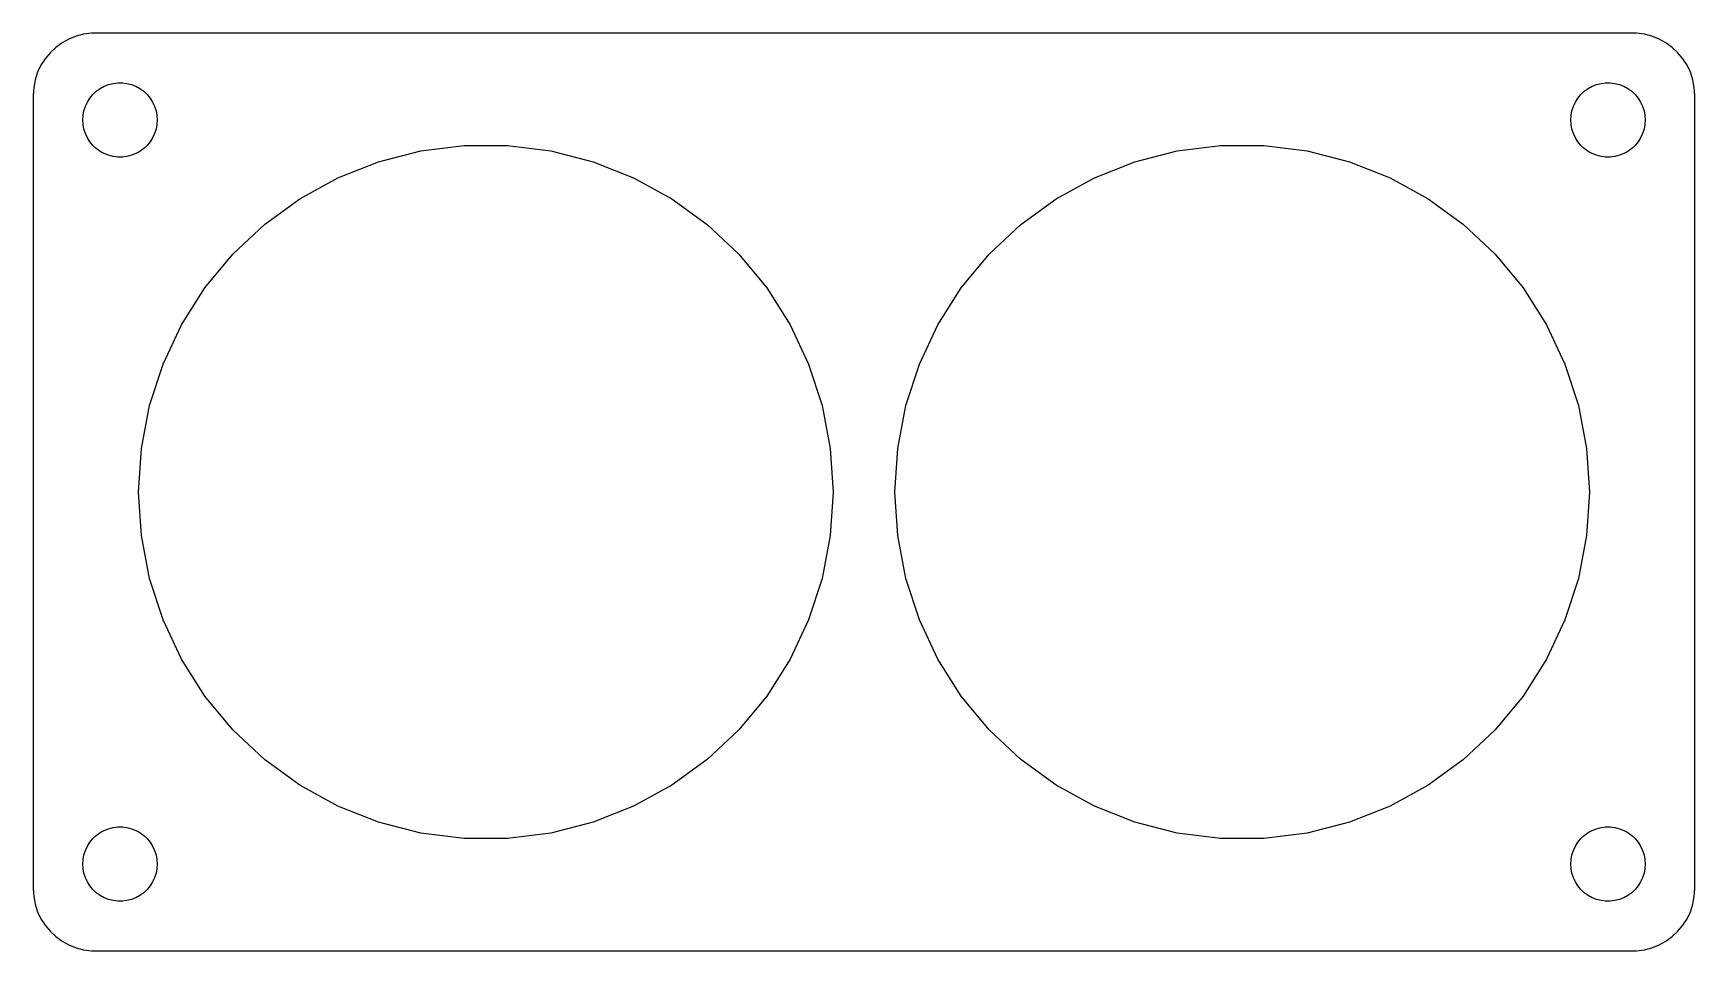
# Model space of a CAD drawing. Header units: metres. Extents: x -67 to 67, y -37 to 37.
import ezdxf

# ---------------------------------------------------------------- set-up
doc = ezdxf.new("R2010")
doc.units = ezdxf.units.M

msp = doc.modelspace()

# ---------------------------------------------------------------- linework, layer by layer
for p, q in [((-64.6791, 36.2216), (-65.1871, 35.8526)), ((-64.1289, 36.5241), (-64.6791, 36.2216)), ((-63.5451, 36.7553), (-64.1289, 36.5241)), ((-62.9369, 36.9114), (-63.5451, 36.7553)), ((-62.3139, 36.9901), (-62.9369, 36.9114)), ((62.3139, 36.9901), (-62.3139, 36.9901)), ((62.9369, 36.9114), (62.3139, 36.9901)), ((63.5451, 36.7553), (62.9369, 36.9114)), ((64.1289, 36.5241), (63.5451, 36.7553)), ((64.6791, 36.2216), (64.1289, 36.5241)), ((65.1871, 35.8526), (64.6791, 36.2216)), ((-66.0451, 34.9389), (-66.3815, 34.4088)), ((-65.6448, 35.4227), (-66.0451, 34.9389)), ((-65.1871, 35.8526), (-65.6448, 35.4227)), ((65.6448, 35.4227), (65.1871, 35.8526)), ((66.0451, 34.9389), (65.6448, 35.4227)), ((66.3815, 34.4088), (66.0451, 34.9389)), ((-66.6489, 33.8406), (-66.8429, 33.2434)), ((-66.3815, 34.4088), (-66.6489, 33.8406)), ((66.6489, 33.8406), (66.3815, 34.4088)), ((66.8429, 33.2434), (66.6489, 33.8406)), ((-66.9606, 32.6267), (-67, 32)), ((-66.8429, 33.2434), (-66.9606, 32.6267)), ((-62.1869, 32.0536), (-61.9123, 32.3115)), ((-61.9123, 32.3115), (-61.6075, 32.533)), ((-61.6075, 32.533), (-61.2773, 32.7145)), ((-61.2773, 32.7145), (-60.927, 32.8532)), ((-60.927, 32.8532), (-60.5621, 32.9469)), ((-60.5621, 32.9469), (-60.1884, 32.9941)), ((-60.1884, 32.9941), (-59.8116, 32.9941)), ((-59.8116, 32.9941), (-59.4379, 32.9469)), ((-59.4379, 32.9469), (-59.0729, 32.8532)), ((-59.0729, 32.8532), (-58.7227, 32.7145)), ((-58.7227, 32.7145), (-58.3925, 32.533)), ((-58.3925, 32.533), (-58.0877, 32.3115)), ((-58.0877, 32.3115), (-57.8131, 32.0536)), ((57.8131, 32.0536), (58.0877, 32.3115)), ((58.0877, 32.3115), (58.3925, 32.533)), ((58.3925, 32.533), (58.7227, 32.7145)), ((58.7227, 32.7145), (59.0729, 32.8532)), ((59.0729, 32.8532), (59.4379, 32.9469)), ((59.4379, 32.9469), (59.8116, 32.9941)), ((59.8116, 32.9941), (60.1884, 32.9941)), ((60.1884, 32.9941), (60.5621, 32.9469)), ((60.5621, 32.9469), (60.927, 32.8532)), ((60.927, 32.8532), (61.2773, 32.7145)), ((61.2773, 32.7145), (61.6075, 32.533)), ((61.6075, 32.533), (61.9123, 32.3115)), ((61.9123, 32.3115), (62.1869, 32.0536)), ((66.9606, 32.6267), (66.8429, 33.2434)), ((67, 32), (66.9606, 32.6267)), ((-67, 32), (-67, -32)), ((-62.9057, 30.7461), (-62.7893, 31.1044)), ((-62.7893, 31.1044), (-62.6289, 31.4453)), ((-62.6289, 31.4453), (-62.427, 31.7634)), ((-62.427, 31.7634), (-62.1869, 32.0536)), ((-57.8131, 32.0536), (-57.5729, 31.7634)), ((-57.5729, 31.7634), (-57.3711, 31.4453)), ((-57.3711, 31.4453), (-57.2107, 31.1044)), ((-57.2107, 31.1044), (-57.0942, 30.7461)), ((57.0942, 30.7461), (57.2107, 31.1044)), ((57.2107, 31.1044), (57.3711, 31.4453)), ((57.3711, 31.4453), (57.5729, 31.7634)), ((57.5729, 31.7634), (57.8131, 32.0536)), ((62.1869, 32.0536), (62.427, 31.7634)), ((62.427, 31.7634), (62.6289, 31.4453)), ((62.6289, 31.4453), (62.7893, 31.1044)), ((62.7893, 31.1044), (62.9057, 30.7461)), ((67, -32), (67, 32)), ((-63, 30), (-62.9763, 30.376)), ((-62.9763, 29.624), (-63, 30)), ((-62.9763, 30.376), (-62.9057, 30.7461)), ((-62.9057, 29.2539), (-62.9763, 29.624)), ((-57.0942, 30.7461), (-57.0237, 30.376)), ((-57.0237, 29.624), (-57.0942, 29.2539)), ((-57.0237, 30.376), (-57, 30)), ((-57, 30), (-57.0237, 29.624)), ((57, 30), (57.0237, 30.376)), ((57.0237, 29.624), (57, 30)), ((57.0237, 30.376), (57.0942, 30.7461)), ((57.0942, 29.2539), (57.0237, 29.624)), ((62.9057, 30.7461), (62.9763, 30.376)), ((62.9763, 29.624), (62.9057, 29.2539)), ((62.9763, 30.376), (63, 30)), ((63, 30), (62.9763, 29.624)), ((-62.7893, 28.8956), (-62.9057, 29.2539)), ((-62.6289, 28.5547), (-62.7893, 28.8956)), ((-62.427, 28.2366), (-62.6289, 28.5547)), ((-62.1869, 27.9464), (-62.427, 28.2366)), ((-57.5729, 28.2366), (-57.8131, 27.9464)), ((-57.3711, 28.5547), (-57.5729, 28.2366)), ((-57.2107, 28.8956), (-57.3711, 28.5547)), ((-57.0942, 29.2539), (-57.2107, 28.8956)), ((57.2107, 28.8956), (57.0942, 29.2539)), ((57.3711, 28.5547), (57.2107, 28.8956)), ((57.5729, 28.2366), (57.3711, 28.5547)), ((57.8131, 27.9464), (57.5729, 28.2366)), ((62.427, 28.2366), (62.1869, 27.9464)), ((62.6289, 28.5547), (62.427, 28.2366)), ((62.7893, 28.8956), (62.6289, 28.5547)), ((62.9057, 29.2539), (62.7893, 28.8956)), ((-61.9123, 27.6884), (-62.1869, 27.9464)), ((-61.6075, 27.467), (-61.9123, 27.6884)), ((-61.2773, 27.2855), (-61.6075, 27.467)), ((-60.927, 27.1468), (-61.2773, 27.2855)), ((-60.5621, 27.0531), (-60.927, 27.1468)), ((-60.1884, 27.0059), (-60.5621, 27.0531)), ((-59.8116, 27.0059), (-60.1884, 27.0059)), ((-59.4379, 27.0531), (-59.8116, 27.0059)), ((-59.0729, 27.1468), (-59.4379, 27.0531)), ((-58.7227, 27.2855), (-59.0729, 27.1468)), ((-58.3925, 27.467), (-58.7227, 27.2855)), ((-58.0877, 27.6884), (-58.3925, 27.467)), ((-57.8131, 27.9464), (-58.0877, 27.6884)), ((-39.1525, 26.6296), (-35.7467, 27.504)), ((-35.7467, 27.504), (-32.2581, 27.9447)), ((-32.2581, 27.9447), (-28.7419, 27.9447)), ((-28.7419, 27.9447), (-25.2533, 27.504)), ((-25.2533, 27.504), (-21.8475, 26.6296)), ((21.8475, 26.6296), (25.2533, 27.504)), ((25.2533, 27.504), (28.7419, 27.9447)), ((28.7419, 27.9447), (32.2581, 27.9447)), ((32.2581, 27.9447), (35.7467, 27.504)), ((35.7467, 27.504), (39.1525, 26.6296)), ((58.0877, 27.6884), (57.8131, 27.9464)), ((58.3925, 27.467), (58.0877, 27.6884)), ((58.7227, 27.2855), (58.3925, 27.467)), ((59.0729, 27.1468), (58.7227, 27.2855)), ((59.4379, 27.0531), (59.0729, 27.1468)), ((59.8116, 27.0059), (59.4379, 27.0531)), ((60.1884, 27.0059), (59.8116, 27.0059)), ((60.5621, 27.0531), (60.1884, 27.0059)), ((60.927, 27.1468), (60.5621, 27.0531)), ((61.2773, 27.2855), (60.927, 27.1468)), ((61.6075, 27.467), (61.2773, 27.2855)), ((61.9123, 27.6884), (61.6075, 27.467)), ((62.1869, 27.9464), (61.9123, 27.6884)), ((-42.4218, 25.3351), (-39.1525, 26.6296)), ((-21.8475, 26.6296), (-18.5782, 25.3351)), ((18.5782, 25.3351), (21.8475, 26.6296)), ((39.1525, 26.6296), (42.4218, 25.3351)), ((-45.5031, 23.6412), (-42.4218, 25.3351)), ((-18.5782, 25.3351), (-15.4968, 23.6412)), ((15.4968, 23.6412), (18.5782, 25.3351)), ((42.4218, 25.3351), (45.5031, 23.6412)), ((-48.3479, 21.5744), (-45.5031, 23.6412)), ((-15.4968, 23.6412), (-12.6521, 21.5744)), ((12.6521, 21.5744), (15.4968, 23.6412)), ((45.5031, 23.6412), (48.3479, 21.5744)), ((-50.9111, 19.1673), (-48.3479, 21.5744)), ((-12.6521, 21.5744), (-10.0889, 19.1673)), ((10.0889, 19.1673), (12.6521, 21.5744)), ((48.3479, 21.5744), (50.9111, 19.1673)), ((-53.1525, 16.458), (-50.9111, 19.1673)), ((-10.0889, 19.1673), (-7.84752, 16.458)), ((7.84752, 16.458), (10.0889, 19.1673)), ((50.9111, 19.1673), (53.1525, 16.458)), ((-55.0366, 13.4891), (-53.1525, 16.458)), ((-7.84752, 16.458), (-5.96341, 13.4891)), ((5.96341, 13.4891), (7.84752, 16.458)), ((53.1525, 16.458), (55.0366, 13.4891)), ((-56.5337, 10.3075), (-55.0366, 13.4891)), ((-5.96341, 13.4891), (-4.46625, 10.3075)), ((4.46625, 10.3075), (5.96341, 13.4891)), ((55.0366, 13.4891), (56.5337, 10.3075)), ((-57.6203, 6.9633), (-56.5337, 10.3075)), ((-4.46625, 10.3075), (-3.37967, 6.9633)), ((3.37967, 6.9633), (4.46625, 10.3075)), ((56.5337, 10.3075), (57.6203, 6.9633)), ((-58.2792, 3.50932), (-57.6203, 6.9633)), ((-3.37967, 6.9633), (-2.72078, 3.50932)), ((2.72078, 3.50932), (3.37967, 6.9633)), ((57.6203, 6.9633), (58.2792, 3.50932)), ((-58.5, 0), (-58.2792, 3.50932)), ((-2.72078, 3.50932), (-2.5, 0)), ((2.5, 0), (2.72078, 3.50932)), ((58.2792, 3.50932), (58.5, 0)), ((-58.2792, -3.50932), (-58.5, 0)), ((-2.5, 0), (-2.72078, -3.50932)), ((2.72078, -3.50932), (2.5, 0)), ((58.5, 0), (58.2792, -3.50932)), ((-57.6203, -6.9633), (-58.2792, -3.50932)), ((-2.72078, -3.50932), (-3.37967, -6.9633)), ((3.37967, -6.9633), (2.72078, -3.50932)), ((58.2792, -3.50932), (57.6203, -6.9633)), ((-56.5337, -10.3075), (-57.6203, -6.9633)), ((-3.37967, -6.9633), (-4.46625, -10.3075)), ((4.46625, -10.3075), (3.37967, -6.9633)), ((57.6203, -6.9633), (56.5337, -10.3075)), ((-55.0366, -13.4891), (-56.5337, -10.3075)), ((-4.46625, -10.3075), (-5.96341, -13.4891)), ((5.96341, -13.4891), (4.46625, -10.3075)), ((56.5337, -10.3075), (55.0366, -13.4891)), ((-53.1525, -16.458), (-55.0366, -13.4891)), ((-5.96341, -13.4891), (-7.84752, -16.458)), ((7.84752, -16.458), (5.96341, -13.4891)), ((55.0366, -13.4891), (53.1525, -16.458)), ((-50.9111, -19.1673), (-53.1525, -16.458)), ((-7.84752, -16.458), (-10.0889, -19.1673)), ((10.0889, -19.1673), (7.84752, -16.458)), ((53.1525, -16.458), (50.9111, -19.1673)), ((-48.3479, -21.5744), (-50.9111, -19.1673)), ((-10.0889, -19.1673), (-12.6521, -21.5744)), ((12.6521, -21.5744), (10.0889, -19.1673)), ((50.9111, -19.1673), (48.3479, -21.5744)), ((-45.5031, -23.6412), (-48.3479, -21.5744)), ((-12.6521, -21.5744), (-15.4968, -23.6412)), ((15.4968, -23.6412), (12.6521, -21.5744)), ((48.3479, -21.5744), (45.5031, -23.6412)), ((-42.4218, -25.3351), (-45.5031, -23.6412)), ((-15.4968, -23.6412), (-18.5782, -25.3351)), ((18.5782, -25.3351), (15.4968, -23.6412)), ((45.5031, -23.6412), (42.4218, -25.3351)), ((-39.1525, -26.6296), (-42.4218, -25.3351)), ((-18.5782, -25.3351), (-21.8475, -26.6296)), ((21.8475, -26.6296), (18.5782, -25.3351)), ((42.4218, -25.3351), (39.1525, -26.6296)), ((-35.7467, -27.504), (-39.1525, -26.6296)), ((-21.8475, -26.6296), (-25.2533, -27.504)), ((25.2533, -27.504), (21.8475, -26.6296)), ((39.1525, -26.6296), (35.7467, -27.504)), ((-62.427, -28.2366), (-62.1869, -27.9464)), ((-62.1869, -27.9464), (-61.9123, -27.6884)), ((-61.9123, -27.6884), (-61.6075, -27.467)), ((-61.6075, -27.467), (-61.2773, -27.2855)), ((-61.2773, -27.2855), (-60.927, -27.1468)), ((-60.927, -27.1468), (-60.5621, -27.0531)), ((-60.5621, -27.0531), (-60.1884, -27.0059)), ((-60.1884, -27.0059), (-59.8116, -27.0059)), ((-59.8116, -27.0059), (-59.4379, -27.0531)), ((-59.4379, -27.0531), (-59.0729, -27.1468)), ((-59.0729, -27.1468), (-58.7227, -27.2855)), ((-58.7227, -27.2855), (-58.3925, -27.467)), ((-58.3925, -27.467), (-58.0877, -27.6884)), ((-58.0877, -27.6884), (-57.8131, -27.9464)), ((-57.8131, -27.9464), (-57.5729, -28.2366)), ((-32.2581, -27.9447), (-35.7467, -27.504)), ((-28.7419, -27.9447), (-32.2581, -27.9447)), ((-25.2533, -27.504), (-28.7419, -27.9447)), ((28.7419, -27.9447), (25.2533, -27.504)), ((32.2581, -27.9447), (28.7419, -27.9447)), ((35.7467, -27.504), (32.2581, -27.9447)), ((57.5729, -28.2366), (57.8131, -27.9464)), ((57.8131, -27.9464), (58.0877, -27.6884)), ((58.0877, -27.6884), (58.3925, -27.467)), ((58.3925, -27.467), (58.7227, -27.2855)), ((58.7227, -27.2855), (59.0729, -27.1468)), ((59.0729, -27.1468), (59.4379, -27.0531)), ((59.4379, -27.0531), (59.8116, -27.0059)), ((59.8116, -27.0059), (60.1884, -27.0059)), ((60.1884, -27.0059), (60.5621, -27.0531)), ((60.5621, -27.0531), (60.927, -27.1468)), ((60.927, -27.1468), (61.2773, -27.2855)), ((61.2773, -27.2855), (61.6075, -27.467)), ((61.6075, -27.467), (61.9123, -27.6884)), ((61.9123, -27.6884), (62.1869, -27.9464)), ((62.1869, -27.9464), (62.427, -28.2366)), ((-62.9763, -29.624), (-62.9057, -29.2539)), ((-62.9057, -29.2539), (-62.7893, -28.8956)), ((-62.7893, -28.8956), (-62.6289, -28.5547)), ((-62.6289, -28.5547), (-62.427, -28.2366)), ((-57.5729, -28.2366), (-57.3711, -28.5547)), ((-57.3711, -28.5547), (-57.2107, -28.8956)), ((-57.2107, -28.8956), (-57.0942, -29.2539)), ((-57.0942, -29.2539), (-57.0237, -29.624)), ((57.0237, -29.624), (57.0942, -29.2539)), ((57.0942, -29.2539), (57.2107, -28.8956)), ((57.2107, -28.8956), (57.3711, -28.5547)), ((57.3711, -28.5547), (57.5729, -28.2366)), ((62.427, -28.2366), (62.6289, -28.5547)), ((62.6289, -28.5547), (62.7893, -28.8956)), ((62.7893, -28.8956), (62.9057, -29.2539)), ((62.9057, -29.2539), (62.9763, -29.624)), ((-63, -30), (-62.9763, -29.624)), ((-62.9763, -30.376), (-63, -30)), ((-62.9057, -30.7461), (-62.9763, -30.376)), ((-62.7893, -31.1044), (-62.9057, -30.7461)), ((-57.0942, -30.7461), (-57.2107, -31.1044)), ((-57.0237, -30.376), (-57.0942, -30.7461)), ((-57.0237, -29.624), (-57, -30)), ((-57, -30), (-57.0237, -30.376)), ((57, -30), (57.0237, -29.624)), ((57.0237, -30.376), (57, -30)), ((57.0942, -30.7461), (57.0237, -30.376)), ((57.2107, -31.1044), (57.0942, -30.7461)), ((62.9057, -30.7461), (62.7893, -31.1044)), ((62.9763, -30.376), (62.9057, -30.7461)), ((62.9763, -29.624), (63, -30)), ((63, -30), (62.9763, -30.376)), ((-67, -32), (-66.9606, -32.6267)), ((-62.6289, -31.4453), (-62.7893, -31.1044)), ((-62.427, -31.7634), (-62.6289, -31.4453)), ((-62.1869, -32.0536), (-62.427, -31.7634)), ((-61.9123, -32.3115), (-62.1869, -32.0536)), ((-57.8131, -32.0536), (-58.0877, -32.3115)), ((-57.5729, -31.7634), (-57.8131, -32.0536)), ((-57.3711, -31.4453), (-57.5729, -31.7634)), ((-57.2107, -31.1044), (-57.3711, -31.4453)), ((57.3711, -31.4453), (57.2107, -31.1044)), ((57.5729, -31.7634), (57.3711, -31.4453)), ((57.8131, -32.0536), (57.5729, -31.7634)), ((58.0877, -32.3115), (57.8131, -32.0536)), ((62.1869, -32.0536), (61.9123, -32.3115)), ((62.427, -31.7634), (62.1869, -32.0536)), ((62.6289, -31.4453), (62.427, -31.7634)), ((62.7893, -31.1044), (62.6289, -31.4453)), ((66.9606, -32.6267), (67, -32)), ((-66.9606, -32.6267), (-66.8429, -33.2434)), ((-66.8429, -33.2434), (-66.6489, -33.8406)), ((-61.6075, -32.533), (-61.9123, -32.3115)), ((-61.2773, -32.7145), (-61.6075, -32.533)), ((-60.927, -32.8532), (-61.2773, -32.7145)), ((-60.5621, -32.9469), (-60.927, -32.8532)), ((-60.1884, -32.9941), (-60.5621, -32.9469)), ((-59.8116, -32.9941), (-60.1884, -32.9941)), ((-59.4379, -32.9469), (-59.8116, -32.9941)), ((-59.0729, -32.8532), (-59.4379, -32.9469)), ((-58.7227, -32.7145), (-59.0729, -32.8532)), ((-58.3925, -32.533), (-58.7227, -32.7145)), ((-58.0877, -32.3115), (-58.3925, -32.533)), ((58.3925, -32.533), (58.0877, -32.3115)), ((58.7227, -32.7145), (58.3925, -32.533)), ((59.0729, -32.8532), (58.7227, -32.7145)), ((59.4379, -32.9469), (59.0729, -32.8532)), ((59.8116, -32.9941), (59.4379, -32.9469)), ((60.1884, -32.9941), (59.8116, -32.9941)), ((60.5621, -32.9469), (60.1884, -32.9941)), ((60.927, -32.8532), (60.5621, -32.9469)), ((61.2773, -32.7145), (60.927, -32.8532)), ((61.6075, -32.533), (61.2773, -32.7145)), ((61.9123, -32.3115), (61.6075, -32.533)), ((66.6489, -33.8406), (66.8429, -33.2434)), ((66.8429, -33.2434), (66.9606, -32.6267)), ((-66.6489, -33.8406), (-66.3815, -34.4088)), ((-66.3815, -34.4088), (-66.0451, -34.9389)), ((66.0451, -34.9389), (66.3815, -34.4088)), ((66.3815, -34.4088), (66.6489, -33.8406)), ((-66.0451, -34.9389), (-65.6448, -35.4227)), ((-65.6448, -35.4227), (-65.1871, -35.8526)), ((-65.1871, -35.8526), (-64.6791, -36.2216)), ((64.6791, -36.2216), (65.1871, -35.8526)), ((65.1871, -35.8526), (65.6448, -35.4227)), ((65.6448, -35.4227), (66.0451, -34.9389)), ((-64.6791, -36.2216), (-64.1289, -36.5241)), ((-64.1289, -36.5241), (-63.5451, -36.7553)), ((-63.5451, -36.7553), (-62.9369, -36.9114)), ((-62.9369, -36.9114), (-62.3139, -36.9901)), ((-62.3139, -36.9901), (62.3139, -36.9901)), ((62.3139, -36.9901), (62.9369, -36.9114)), ((62.9369, -36.9114), (63.5451, -36.7553)), ((63.5451, -36.7553), (64.1289, -36.5241)), ((64.1289, -36.5241), (64.6791, -36.2216))]:
    msp.add_line(p, q)

doc.saveas('drawing.dxf')
